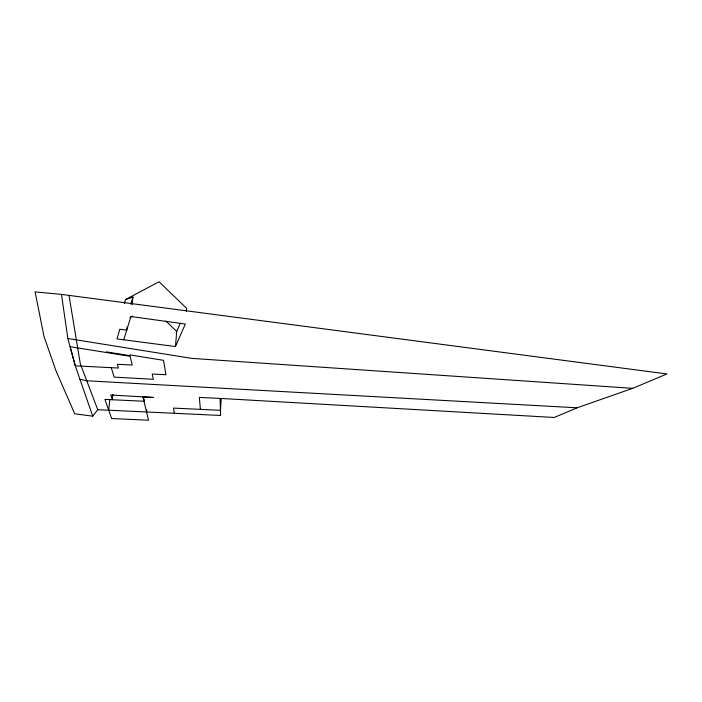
<?xml version="1.0" encoding="UTF-8"?>
<svg xmlns="http://www.w3.org/2000/svg" width="702" height="702" viewBox="0 0 702 702"><rect width="100%" height="100%" fill="white"/><g stroke="black" fill="none" stroke-linecap="round" stroke-linejoin="round"><path stroke-width="1.05" d="M221.191 399.069L220.463 410.319L173.482 408.09L174.342 413.285M186.346 311.434L186.6 308.283L159.038 281.774L125.474 299.596L124.333 303.615M127.062 326.992L126.729 330.159L119.796 329.229L116.98 338.908L175.447 346.56L176.72 331.493L180.16 323.42M144.2 399.184L144.007 401.263L104.923 399.385L111.609 418.524L148.517 420.226L142.857 396.542M146.613 411.986L146.806 409.863M132.151 304.633L132.932 297.06L125.474 299.596M108.705 410.205L109.854 399.578M112.89 394.533L112.329 399.745L110.767 394.989L153.387 397.455L142.954 396.946M130.826 304.115L132.932 297.06M123.754 339.794L130.923 316.541L185.319 324.026L175.447 346.56M220.077 398.411L554.22 417.471L577.097 407.801L632.721 388.338L666.9 373.947L61.486 294.401L35.1 291.892L43.989 336.407L56.09 371.095L74.728 413.776L92.752 416.189L97.736 409.696L220.63 415.461L220.077 398.411L199.342 397.411L200.403 409.371M129.905 317.532L132.722 316.005M577.097 407.801L86.758 380.782L79.94 379.255M632.721 388.338L191.795 358.38L67.857 338.513L61.486 294.401M70.086 346.7L130.072 356.318L132.257 365.04L117.322 364.277L118.41 368.041L75.281 365.839L70.314 347.525M165.953 321.139L176.72 331.493M97.736 409.696L80.3 363.768L69.077 295.796M92.752 416.189L75.386 366.111L67.857 338.513M106.66 352.562L106.45 351.895L129.905 355.66L129.703 354.87L163.505 360.31L165.953 374.719L152.22 374.026L153.308 379.299L114.145 377.114L111.267 367.681"/></g></svg>
